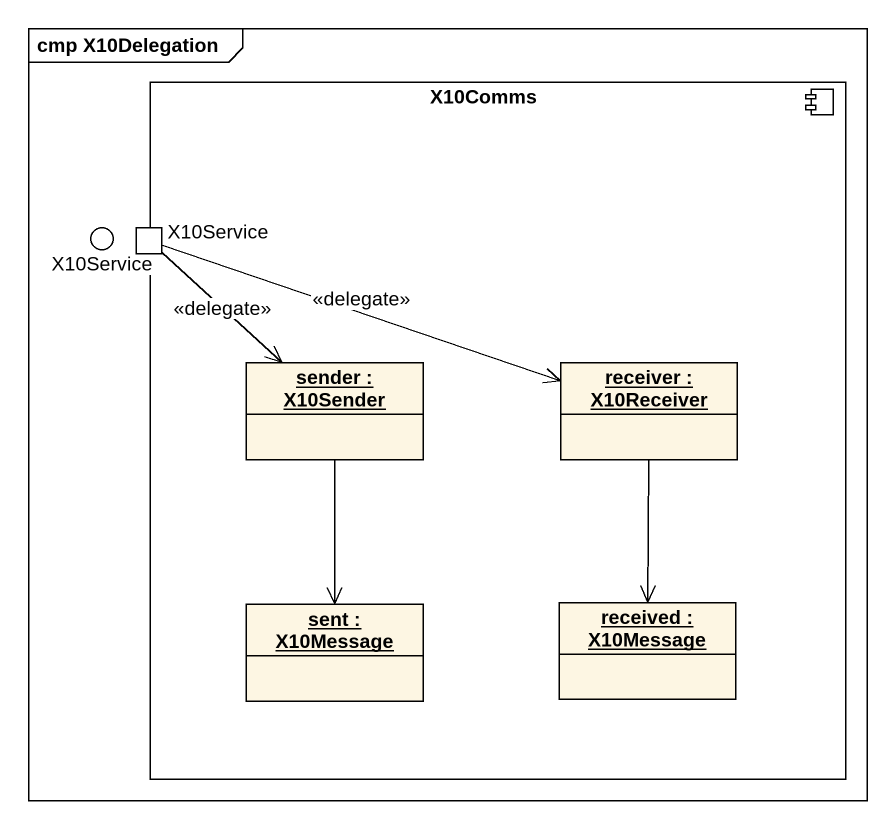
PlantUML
@startuml
mainframe cmp X10Delegation
allowmixing
hide circle
hide empty members
component X10Comms {
  port "X10Service" as X10Service_2
  object "sender : X10Sender" as sender
  object "receiver : X10Receiver" as receiver
  object "sent : X10Message" as sent
  object "received : X10Message" as received
}
() X10Service
X10Service_2 --> sender : <<delegate>>
X10Service_2 -right-> receiver : <<delegate>>
sender --> sent
receiver --> received
@enduml
